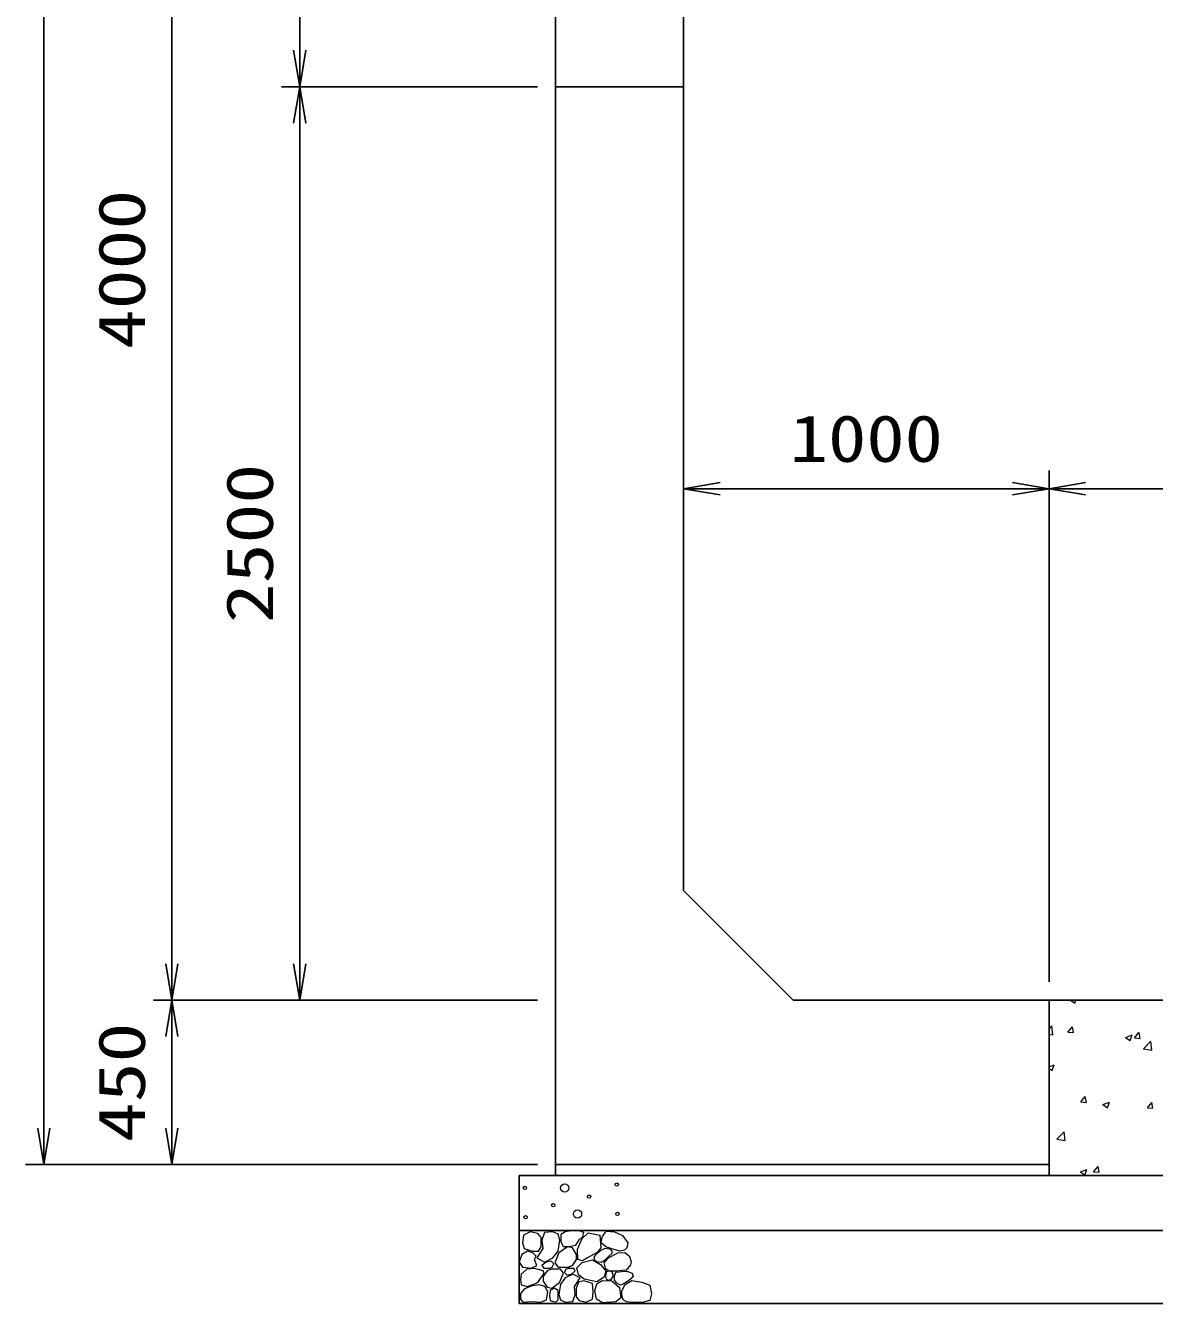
# Model space of a CAD drawing. Units: millimetres at full size. Extents: x 0 to 42050, y 0 to 29700.
# Drawn here: x 8725 to 11813, y 14520 to 18018 of the extents above; entities that cross this region are included whole.
import ezdxf
from ezdxf.enums import TextEntityAlignment as Align

# ---------------------------------------------------------------- set-up
doc = ezdxf.new("R2010")
doc.units = ezdxf.units.MM
for name, color, linetype, lineweight in [('D-DCR-HCHn', 4, 'Continuous', 9), ('D-STR-DIM', 7, 'Continuous', 25), ('D-STR-STRn', 1, 'Continuous', 25)]:
    doc.layers.add(name, color=color, linetype=linetype, lineweight=lineweight)
doc.styles.add('ＭＳ ゴシック', font='')
doc.styles.get('ＭＳ ゴシック').set_extended_font_data('MS Gothic')

# ---------------------------------------------------------------- blocks, each defined once
blk = doc.blocks.new('open_arrow')
at = {"color": 0, "linetype": 'Continuous', "lineweight": -2}
blk.add_lwpolyline([(7.5, 1.25), (0, 0), (7.5, -1.25)], dxfattribs=at)

msp = doc.modelspace()

# ---------------------------------------------------------------- linework, layer by layer
at = {"layer": 'D-DCR-HCHn'}
for p, q in [((11583.254, 15350), (11595.116, 15341.999)), ((11595.131, 15342.002), (11597.815, 15350)), ((11525, 15271.987), (11532.162, 15279.452)), ((11525, 15256.824), (11534.996, 15255.274)), ((11534.974, 15255.295), (11532.168, 15279.417)), ((11576.411, 15262.758), (11588.656, 15277.351)), ((11576.417, 15262.744), (11591.599, 15261.415)), ((11591.709, 15261.346), (11588.772, 15277.267)), ((11734.07, 15248.292), (11751.854, 15255.119)), ((11746.745, 15239.737), (11751.895, 15255.086)), ((11758.596, 15246.819), (11770.841, 15261.412)), ((11773.893, 15245.406), (11770.956, 15261.327)), ((11734.096, 15248.256), (11746.731, 15239.734)), ((11758.601, 15246.805), (11773.783, 15245.476)), ((11783.458, 15216.791), (11803.241, 15237.41)), ((11783.486, 15216.735), (11806.075, 15213.231)), ((11806.053, 15213.253), (11803.247, 15237.375)), ((11525, 15168.038), (11538.438, 15173.196)), ((11525, 15163.419), (11533.314, 15157.811)), ((11533.329, 15157.814), (11538.479, 15173.163)), ((11611.655, 15071.701), (11623.9, 15086.294)), ((11626.95, 15070.289), (11624.013, 15086.21)), ((11611.66, 15071.687), (11626.842, 15070.359)), ((11672.268, 15064.104), (11690.053, 15070.931)), ((11672.294, 15064.068), (11684.929, 15055.546)), ((11684.943, 15055.549), (11690.093, 15070.898)), ((11793.839, 15055.762), (11806.084, 15070.355)), ((11793.844, 15055.748), (11809.026, 15054.42)), ((11809.134, 15054.349), (11806.197, 15070.27)), ((11546.054, 14969.365), (11565.837, 14989.983)), ((11568.649, 14965.827), (11565.843, 14989.949)), ((11546.081, 14969.31), (11568.671, 14965.806)), ((11610.466, 14879.916), (11628.251, 14886.742)), ((11610.492, 14879.88), (11623.127, 14871.358)), ((11623.141, 14871.361), (11628.291, 14886.71)), ((11646.898, 14880.644), (11659.143, 14895.237)), ((11646.903, 14880.63), (11662.085, 14879.302)), ((11662.192, 14879.232), (11659.255, 14895.153))]:
    msp.add_line(p, q, dxfattribs=at)
for points in [[(10126.198, 14711.594), (10105.395, 14716.217), (10086.904, 14706.971), (10084.592, 14686.168), (10089.215, 14669.988), (10112.33, 14663.053), (10128.51, 14663.053), (10135.444, 14674.611), (10135.444, 14700.037)], [(10144.69, 14713.906), (10137.756, 14693.102), (10140.067, 14669.988), (10123.887, 14644.562), (10144.69, 14633.005), (10167.805, 14644.562), (10181.673, 14663.053), (10186.296, 14693.102), (10181.673, 14709.283), (10167.805, 14716.217)], [(10248.447, 14636.214), (10235.689, 14640.569), (10234.425, 14668.678), (10247.512, 14697.359), (10264.448, 14713.536), (10296.403, 14707.032), (10299.133, 14671.913), (10288.816, 14659.876), (10260.739, 14644.301)], [(10307.012, 14679.601), (10300.964, 14685.086), (10299.897, 14690.792), (10303.414, 14703.305), (10313.71, 14717.61), (10336.004, 14716.105), (10357.571, 14705.811), (10372.195, 14685.597), (10370.021, 14672.456), (10363.02, 14665.716), (10351.769, 14663.215), (10335.511, 14667.483), (10314.289, 14674.481)], [(10082.281, 14653.808), (10075.346, 14633.005), (10084.592, 14619.136), (10107.707, 14616.824), (10123.488, 14623.599), (10116.952, 14639.939), (10121.575, 14649.185), (10112.33, 14658.431), (10098.461, 14663.053)], [(10183.985, 14658.431), (10172.427, 14630.693), (10181.673, 14619.136), (10209.411, 14619.136), (10220.968, 14623.759), (10232.525, 14639.939), (10232.525, 14653.808), (10220.968, 14672.299), (10207.099, 14674.611)], [(10279.798, 14645.711), (10281.454, 14639.566), (10287.011, 14635.193), (10299.19, 14633.302), (10310.305, 14639.802), (10320.592, 14649.138), (10329.858, 14657.333), (10329.635, 14663.462), (10323.736, 14668.875), (10309.203, 14670.356), (10296.47, 14664.383), (10287.011, 14655.165), (10282.281, 14650.556)], [(10368.372, 14611.832), (10373.688, 14616.874), (10380.476, 14625.68), (10382.145, 14633.275), (10378.144, 14647.685), (10364.088, 14658.67), (10343.907, 14657.89), (10316.698, 14643.001), (10307.086, 14630.757), (10310.152, 14616.784), (10319.778, 14610.04), (10328.599, 14609.145), (10342.363, 14609.524), (10355.808, 14611.002)], [(10149.313, 14633.005), (10137.756, 14623.759), (10142.379, 14616.824), (10158.559, 14616.824), (10165.493, 14619.136), (10170.116, 14628.382), (10163.182, 14635.316)], [(10288.203, 14579.532), (10252.829, 14586.129), (10237.782, 14598.266), (10233.03, 14617.263), (10247.713, 14631.629), (10276.323, 14639.69), (10297.97, 14626.761), (10311.961, 14609.347), (10308.002, 14591.67)], [(10126.155, 14577.009), (10143.277, 14602.692), (10141.137, 14609.112), (10117.594, 14615.533), (10096.192, 14613.393), (10081.21, 14600.551), (10079.07, 14585.57), (10081.21, 14570.588), (10098.332, 14566.308)], [(10186.082, 14577.009), (10196.783, 14602.692), (10188.222, 14613.393), (10162.539, 14613.393), (10151.838, 14609.112), (10141.137, 14594.131), (10141.137, 14581.289), (10151.838, 14564.167), (10164.679, 14562.027)], [(10222.466, 14525.643), (10228.886, 14544.905), (10226.746, 14566.308), (10241.728, 14589.85), (10222.466, 14600.551), (10201.063, 14589.85), (10188.222, 14572.728), (10183.941, 14544.905), (10188.222, 14529.924), (10201.063, 14523.503)], [(10218.185, 14600.551), (10228.886, 14609.112), (10224.606, 14615.533), (10209.624, 14615.533), (10203.204, 14613.393), (10198.923, 14604.832), (10205.344, 14598.411)], [(10324.971, 14585.265), (10329.183, 14588.446), (10332.686, 14593.505), (10332.81, 14600.431), (10328.414, 14606.067), (10320.769, 14607.977), (10314.356, 14606.179), (10312.704, 14600.442), (10311.896, 14594.835), (10312.881, 14587.456), (10318.975, 14584.127)], [(10352.597, 14570.331), (10342.895, 14575.079), (10335.89, 14583.822), (10335.719, 14595.084), (10339.942, 14605.627), (10355.189, 14607.625), (10370.054, 14608.018), (10384.481, 14602.512), (10386.849, 14593.273), (10374.54, 14582.195), (10359.555, 14573.15)], [(10134.716, 14523.503), (10149.698, 14529.924), (10153.978, 14551.326), (10145.417, 14566.308), (10130.435, 14570.588), (10111.173, 14568.448), (10089.771, 14559.887), (10079.07, 14547.045), (10079.07, 14532.064), (10085.49, 14523.503), (10111.173, 14525.643)], [(10181.801, 14529.924), (10181.801, 14555.606), (10171.1, 14562.027), (10160.399, 14555.606), (10158.259, 14540.625), (10160.399, 14527.783), (10175.381, 14523.503)], [(10239.588, 14527.783), (10258.85, 14523.503), (10275.972, 14532.064), (10278.112, 14551.326), (10275.968, 14574.878), (10252.429, 14582.327), (10237.447, 14578.603), (10231.027, 14562.027), (10231.027, 14538.484)], [(10287.352, 14573.637), (10302.306, 14582.556), (10328.44, 14582.292), (10349.93, 14563.525), (10353.643, 14534.899), (10339.853, 14524.245), (10303.098, 14521.871), (10286.731, 14531.633), (10282.172, 14554.06)], [(10384.972, 14522.493), (10369.837, 14524.274), (10359.866, 14529.787), (10355.835, 14542.722), (10355.945, 14554.963), (10365.172, 14571.678), (10383.242, 14582.822), (10410.731, 14578.403), (10432.453, 14570.334), (10437.643, 14546.125), (10433.03, 14528.257), (10411.884, 14522.877)]]:
    msp.add_lwpolyline(points, close=True, dxfattribs=at)
msp.add_lwpolyline([(10218.432, 14718.547), (10201.093, 14716.446), (10189.258, 14708.701), (10189.626, 14689.819), (10195.514, 14676.087), (10210.025, 14676.185), (10230.107, 14679.153), (10239.799, 14693.689), (10249.082, 14703.492), (10251.884, 14714.345), (10239.099, 14718.547), (10218.082, 14718.547)], dxfattribs=at)
for centre, radius in [((10091.091, 14836.145), 4.5), ((10200.004, 14836.145), 11.25), ((10342.197, 14845.221), 4.5), ((10266.563, 14812.459), 4.5), ((10092.803, 14755.879), 4.5), ((10168.437, 14788.641), 4.5), ((10234.996, 14764.955), 11.25), ((10343.909, 14764.955), 4.5)]:
    msp.add_circle(centre, radius, dxfattribs=at)
at = {"layer": 'D-STR-DIM'}
for p, q in [((8775, 14900), (8775, 19700)), ((9125, 15350), (9125, 19350)), ((9475, 17850), (9475, 19350)), ((10125, 17850), (9425, 17850)), ((10125, 17850), (9425, 17850)), ((9475, 15350), (9475, 17850)), ((11525, 15400), (11525, 16800)), ((11525, 15400), (11525, 16800)), ((10525, 16750), (11525, 16750)), ((11525, 16750), (15525, 16750)), ((10125, 15350), (9075, 15350)), ((10125, 15350), (9075, 15350)), ((9125, 14900), (9125, 15350)), ((10125, 15350), (9425, 15350)), ((10125, 14900), (8725, 14900)), ((10125, 14900), (9075, 14900))]:
    msp.add_line(p, q, dxfattribs=at)
at = {"layer": 'D-STR-STRn'}
for p, q in [((10175, 14900), (10175, 19700)), ((10525, 15650), (10525, 19050)), ((10175, 17850), (10525, 17850)), ((10825, 15350), (10525, 15650)), ((16225, 15350), (10825, 15350)), ((11525, 14870), (11525, 15350)), ((10175, 14900), (10175, 14870)), ((11525, 14900), (10175, 14900)), ((16975, 14870), (10075, 14870)), ((10075, 14520), (10075, 14870)), ((16975, 14720), (10075, 14720)), ((16975, 14520), (10075, 14520))]:
    msp.add_line(p, q, dxfattribs=at)

# ---------------------------------------------------------------- block references
at = {"layer": 'D-STR-DIM', "xscale": 13.3, "yscale": 13.3}
for p, rotation in [((9475, 17850), 90), ((9475, 17850), 270), ((11525, 16750), 180), ((9125, 15350), 90), ((9475, 15350), 90), ((9125, 15350), 270), ((8775, 14900), 90), ((9125, 14900), 90)]:
    msp.add_blockref('open_arrow', p, dxfattribs=dict(at, rotation=rotation))
for p in [(10525, 16750), (11525, 16750)]:
    msp.add_blockref('open_arrow', p, dxfattribs=at)

# ---------------------------------------------------------------- texts
at = {"layer": 'D-STR-DIM', "style": 'ＭＳ ゴシック', "width": 1.25}
for s, p in [('4000', (8987.5, 17350)), ('2500', (9337.5, 16600)), ('450', (8987.5, 15125))]:
    msp.add_text(s, height=128.3, rotation=90, dxfattribs=at).set_placement(p, align=Align.MIDDLE_CENTER)
at = {"layer": 'D-STR-DIM', "style": 'ＭＳ ゴシック', "width": 1.2}
msp.add_text('1000', height=128.3, dxfattribs=at).set_placement((11025, 16887.5), align=Align.MIDDLE_CENTER)

doc.saveas('drawing.dxf')
